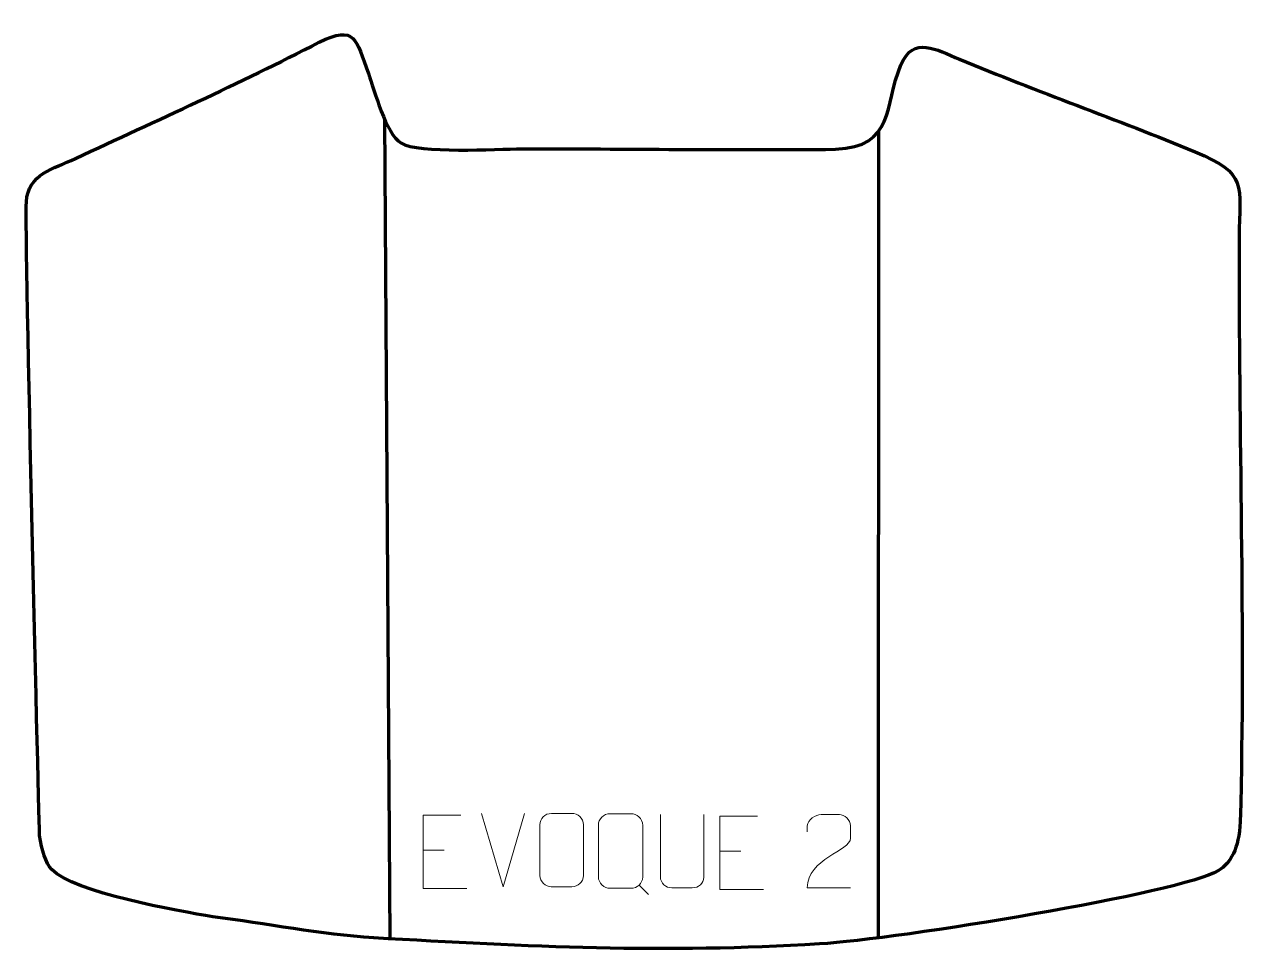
# Model space of a CAD drawing. Header units: millimetres. Extents: x 1100 to 1517, y 302 to 619.
import ezdxf

# ---------------------------------------------------------------- set-up
doc = ezdxf.new("R2010")
doc.units = ezdxf.units.MM
doc.header["$MEASUREMENT"] = 0
doc.layers.add('layer 2', color=7, linetype='Continuous')
doc.layers.add('layer 3', color=7, linetype='Continuous')

msp = doc.modelspace()

# ---------------------------------------------------------------- linework, layer by layer
at = {"layer": 'layer 2', "color": 140, "lineweight": 158}
for points in [[(1222.7823, 586.4649), (1222.7823, 586.4649), (1224.538, 307.2549), (1224.538, 307.2549)], [(1391.0746, 582.3337), (1391.0746, 582.3337), (1390.9548, 307.5637), (1390.9548, 307.5637)]]:
    msp.add_open_spline(points, degree=3, dxfattribs=at)
at = {"layer": 'layer 3', "color": 242, "lineweight": 158}
msp.add_open_spline([(1105.1961, 342.3988), (1105.9682, 337.4742), (1107.2514, 333.1468), (1109.3937, 330.8343), (1109.3937, 330.8343), (1116.6431, 323.0086), (1152.5531, 316.7048), (1164.2288, 314.7691), (1164.2288, 314.7691), (1182.2279, 312.4568), (1201.1704, 308.7094), (1219.0662, 307.5703), (1219.0662, 307.5703), (1271.793, 304.5147), (1318.2286, 302.2377), (1370.9102, 305.4812), (1370.9102, 305.4812), (1397.7039, 307.131), (1494.2293, 322.7494), (1506.838, 330.507), (1506.838, 330.507), (1511.1194, 333.141), (1513.7684, 337.8311), (1514.2776, 347.1491), (1514.2776, 347.1491), (1516.1116, 412.8251), (1513.5825, 480.0567), (1513.9341, 545.9694), (1513.9341, 545.9694), (1514.0314, 564.1916), (1517.1112, 567.7828), (1498.902, 575.3594), (1498.902, 575.3594), (1472.4237, 586.3766), (1445.1942, 595.8832), (1418.6166, 606.919), (1418.6166, 606.919), (1410.7761, 610.1938), (1402.8598, 614.9954), (1398.6853, 604.9981), (1398.6853, 604.9981), (1392.8026, 590.9099), (1396.743, 577.1181), (1376.3427, 576.2344), (1376.3427, 576.2344), (1340.9333, 575.8334), (1305.0949, 576.457), (1269.6097, 576.3786), (1269.6097, 576.3786), (1260.6638, 576.3564), (1234.4735, 574.6421), (1228.2511, 578.3786), (1228.2511, 578.3786), (1223.3232, 581.3378), (1219.2332, 596.437), (1217.2569, 602.098), (1217.2569, 602.098), (1212.9045, 613.7154), (1212.8845, 618.7414), (1200.5034, 612.7055), (1200.5034, 612.7055), (1173.0094, 598.4617), (1145.4454, 586.1723), (1117.4486, 573.0871), (1117.4486, 573.0871), (1109.7216, 569.4695), (1101.3584, 567.9059), (1100.7147, 558.2766), (1100.7147, 558.2766), (1100.071, 548.6473), (1105.1961, 342.3988), (1105.1961, 342.3988)], degree=3, knots=[0, 0, 0, 0, 0.05263158, 0.05263158, 0.05263158, 0.05263158, 0.10526316, 0.10526316, 0.10526316, 0.10526316, 0.15789474, 0.15789474, 0.15789474, 0.15789474, 0.21052632, 0.21052632, 0.21052632, 0.21052632, 0.26315789, 0.26315789, 0.26315789, 0.26315789, 0.31578947, 0.31578947, 0.31578947, 0.31578947, 0.36842105, 0.36842105, 0.36842105, 0.36842105, 0.42105263, 0.42105263, 0.42105263, 0.42105263, 0.47368421, 0.47368421, 0.47368421, 0.47368421, 0.52631579, 0.52631579, 0.52631579, 0.52631579, 0.57894737, 0.57894737, 0.57894737, 0.57894737, 0.63157895, 0.63157895, 0.63157895, 0.63157895, 0.68421053, 0.68421053, 0.68421053, 0.68421053, 0.73684211, 0.73684211, 0.73684211, 0.73684211, 0.78947368, 0.78947368, 0.78947368, 0.78947368, 0.84210526, 0.84210526, 0.84210526, 0.84210526, 0.89473684, 0.89473684, 0.89473684, 0.89473684, 1, 1, 1, 1], dxfattribs=at)
at = {"layer": 'layer 3', "color": 250, "lineweight": 9}
for points, knots in [([(1248.7376, 349.3525), (1248.7376, 349.3525), (1235.8637, 349.3525), (1235.8637, 349.3525), (1235.8637, 349.3525), (1235.8637, 349.3525), (1235.8637, 324.3989), (1235.8637, 324.3989), (1235.8637, 324.3989), (1235.8637, 324.3989), (1250.7295, 324.3989), (1250.7295, 324.3989)], [0, 0, 0, 0, 0.25, 0.25, 0.25, 0.25, 0.5, 0.5, 0.5, 0.5, 1, 1, 1, 1]), ([(1279.5892, 349.9493), (1281.9149, 349.9493), (1284.241, 349.9493), (1286.5671, 349.9493), (1286.5671, 349.9493), (1288.5137, 349.9849), (1290.5051, 348.4933), (1290.5318, 346.0557), (1290.5318, 346.0557), (1290.5314, 340.3088), (1290.5314, 334.5615), (1290.5318, 328.8138), (1290.5318, 328.8138), (1290.392, 326.4904), (1288.7148, 325.0108), (1286.5671, 325), (1286.5671, 325), (1284.2352, 325.0004), (1281.9033, 325.0004), (1279.5718, 325), (1279.5718, 325), (1277.6468, 324.8946), (1275.6747, 326.7791), (1275.6859, 328.7964), (1275.6859, 328.7964), (1275.6862, 334.5665), (1275.6862, 340.3362), (1275.6859, 346.1055), (1275.6859, 346.1055), (1275.6901, 348.2436), (1277.4368, 349.9628), (1279.5892, 349.9493)], [0, 0, 0, 0, 0.11111111, 0.11111111, 0.11111111, 0.11111111, 0.22222222, 0.22222222, 0.22222222, 0.22222222, 0.33333333, 0.33333333, 0.33333333, 0.33333333, 0.44444444, 0.44444444, 0.44444444, 0.44444444, 0.55555556, 0.55555556, 0.55555556, 0.55555556, 0.66666667, 0.66666667, 0.66666667, 0.66666667, 0.77777778, 0.77777778, 0.77777778, 0.77777778, 1, 1, 1, 1]), ([(1299.5675, 349.8579), (1301.9353, 349.8579), (1304.3033, 349.8579), (1306.6713, 349.8579), (1306.6713, 349.8579), (1308.6531, 349.8941), (1310.6804, 348.3756), (1310.7075, 345.894), (1310.7075, 345.894), (1310.7072, 340.0434), (1310.7072, 334.1925), (1310.7075, 328.3411), (1310.7075, 328.3411), (1310.5653, 325.9758), (1308.8578, 324.4695), (1306.6713, 324.4585), (1306.6713, 324.4585), (1304.2973, 324.459), (1301.9235, 324.459), (1299.55, 324.4585), (1299.55, 324.4585), (1297.5901, 324.3513), (1295.5823, 326.2698), (1295.5938, 328.3235), (1295.5938, 328.3235), (1295.5941, 334.1975), (1295.5941, 340.0713), (1295.5938, 345.9447), (1295.5938, 345.9447), (1295.5981, 348.1213), (1297.3763, 349.8716), (1299.5675, 349.8579)], [0, 0, 0, 0, 0.11111111, 0.11111111, 0.11111111, 0.11111111, 0.22222222, 0.22222222, 0.22222222, 0.22222222, 0.33333333, 0.33333333, 0.33333333, 0.33333333, 0.44444444, 0.44444444, 0.44444444, 0.44444444, 0.55555556, 0.55555556, 0.55555556, 0.55555556, 0.66666667, 0.66666667, 0.66666667, 0.66666667, 0.77777778, 0.77777778, 0.77777778, 0.77777778, 1, 1, 1, 1]), ([(1331.478, 349.5851), (1331.4776, 344.0456), (1331.5734, 333.8438), (1331.5738, 328.3034), (1331.5738, 328.3034), (1331.434, 326.0639), (1329.7568, 324.6377), (1327.6091, 324.6272), (1327.6091, 324.6272), (1325.2772, 324.6276), (1322.9453, 324.6276), (1320.6138, 324.6272), (1320.6138, 324.6272), (1318.6888, 324.5257), (1316.7167, 326.3422), (1316.7279, 328.2867), (1316.7279, 328.2867), (1316.7282, 333.8486), (1316.8236, 344.024), (1316.8232, 349.5851)], [0, 0, 0, 0, 0.16666667, 0.16666667, 0.16666667, 0.16666667, 0.33333333, 0.33333333, 0.33333333, 0.33333333, 0.5, 0.5, 0.5, 0.5, 0.66666667, 0.66666667, 0.66666667, 0.66666667, 1, 1, 1, 1]), ([(1349.8566, 348.9838), (1349.8566, 348.9838), (1336.9827, 348.9838), (1336.9827, 348.9838), (1336.9827, 348.9838), (1336.9827, 348.9838), (1336.9827, 324.0302), (1336.9827, 324.0302), (1336.9827, 324.0302), (1336.9827, 324.0302), (1351.8485, 324.0302), (1351.8485, 324.0302)], [0, 0, 0, 0, 0.25, 0.25, 0.25, 0.25, 0.5, 0.5, 0.5, 0.5, 1, 1, 1, 1]), ([(1381.5222, 324.617), (1376.6078, 324.6173), (1371.6934, 324.6173), (1366.7793, 324.617), (1366.7793, 324.617), (1366.7793, 334.5493), (1381.4303, 337.1905), (1381.5222, 341.5008), (1381.5222, 341.5008), (1381.5219, 342.9249), (1381.5219, 344.3486), (1381.5222, 345.7719), (1381.5222, 345.7719), (1381.5053, 347.849), (1379.3825, 349.5738), (1377.7115, 349.5911), (1377.7115, 349.5911), (1375.6383, 349.5907), (1373.5654, 349.5907), (1371.493, 349.5911), (1371.493, 349.5911), (1369.6709, 349.6076), (1366.8462, 347.8155), (1366.7793, 345.7219), (1366.7793, 345.7219), (1366.7793, 345.7219), (1366.7793, 343.6671), (1366.7793, 343.6671)], [0, 0, 0, 0, 0.125, 0.125, 0.125, 0.125, 0.25, 0.25, 0.25, 0.25, 0.375, 0.375, 0.375, 0.375, 0.5, 0.5, 0.5, 0.5, 0.625, 0.625, 0.625, 0.625, 0.75, 0.75, 0.75, 0.75, 1, 1, 1, 1])]:
    msp.add_open_spline(points, degree=3, knots=knots, dxfattribs=at)
for points in [[(1263.1087, 324.996), (1263.1087, 324.996), (1255.7869, 349.9496), (1255.7869, 349.9496)], [(1270.4306, 349.9496), (1270.4306, 349.9496), (1263.1088, 324.996), (1263.1088, 324.996)], [(1235.8637, 337.4728), (1235.8637, 337.4728), (1243.0318, 337.4728), (1243.0318, 337.4728)], [(1336.9827, 337.1041), (1336.9827, 337.1041), (1344.1508, 337.1041), (1344.1508, 337.1041)], [(1309.4976, 325.5565), (1309.4976, 325.5565), (1312.7078, 322.3496), (1312.7078, 322.3496)]]:
    msp.add_open_spline(points, degree=3, dxfattribs=at)

doc.saveas('drawing.dxf')
